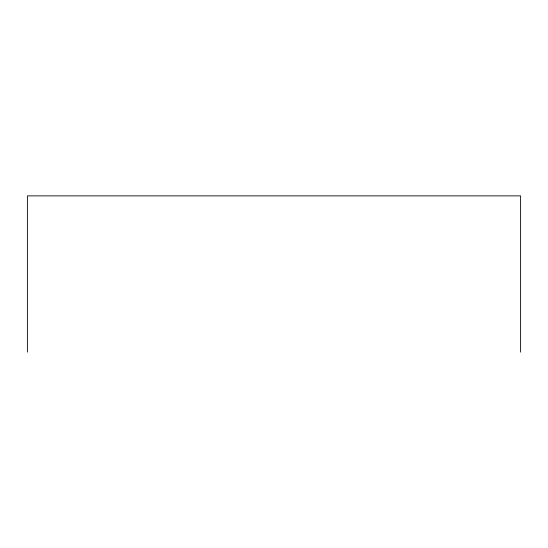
<?xml version="1.0" encoding="UTF-8"?>
<svg xmlns="http://www.w3.org/2000/svg" width="548" height="548" viewBox="0 0 548 548"><rect width="100%" height="100%" fill="white"/><g stroke="black" fill="none" stroke-linecap="round" stroke-linejoin="round"><path stroke-width="0.82" d="M520.6 352.124L520.6 195.876L27.4 195.876L27.4 352.124"/></g></svg>
